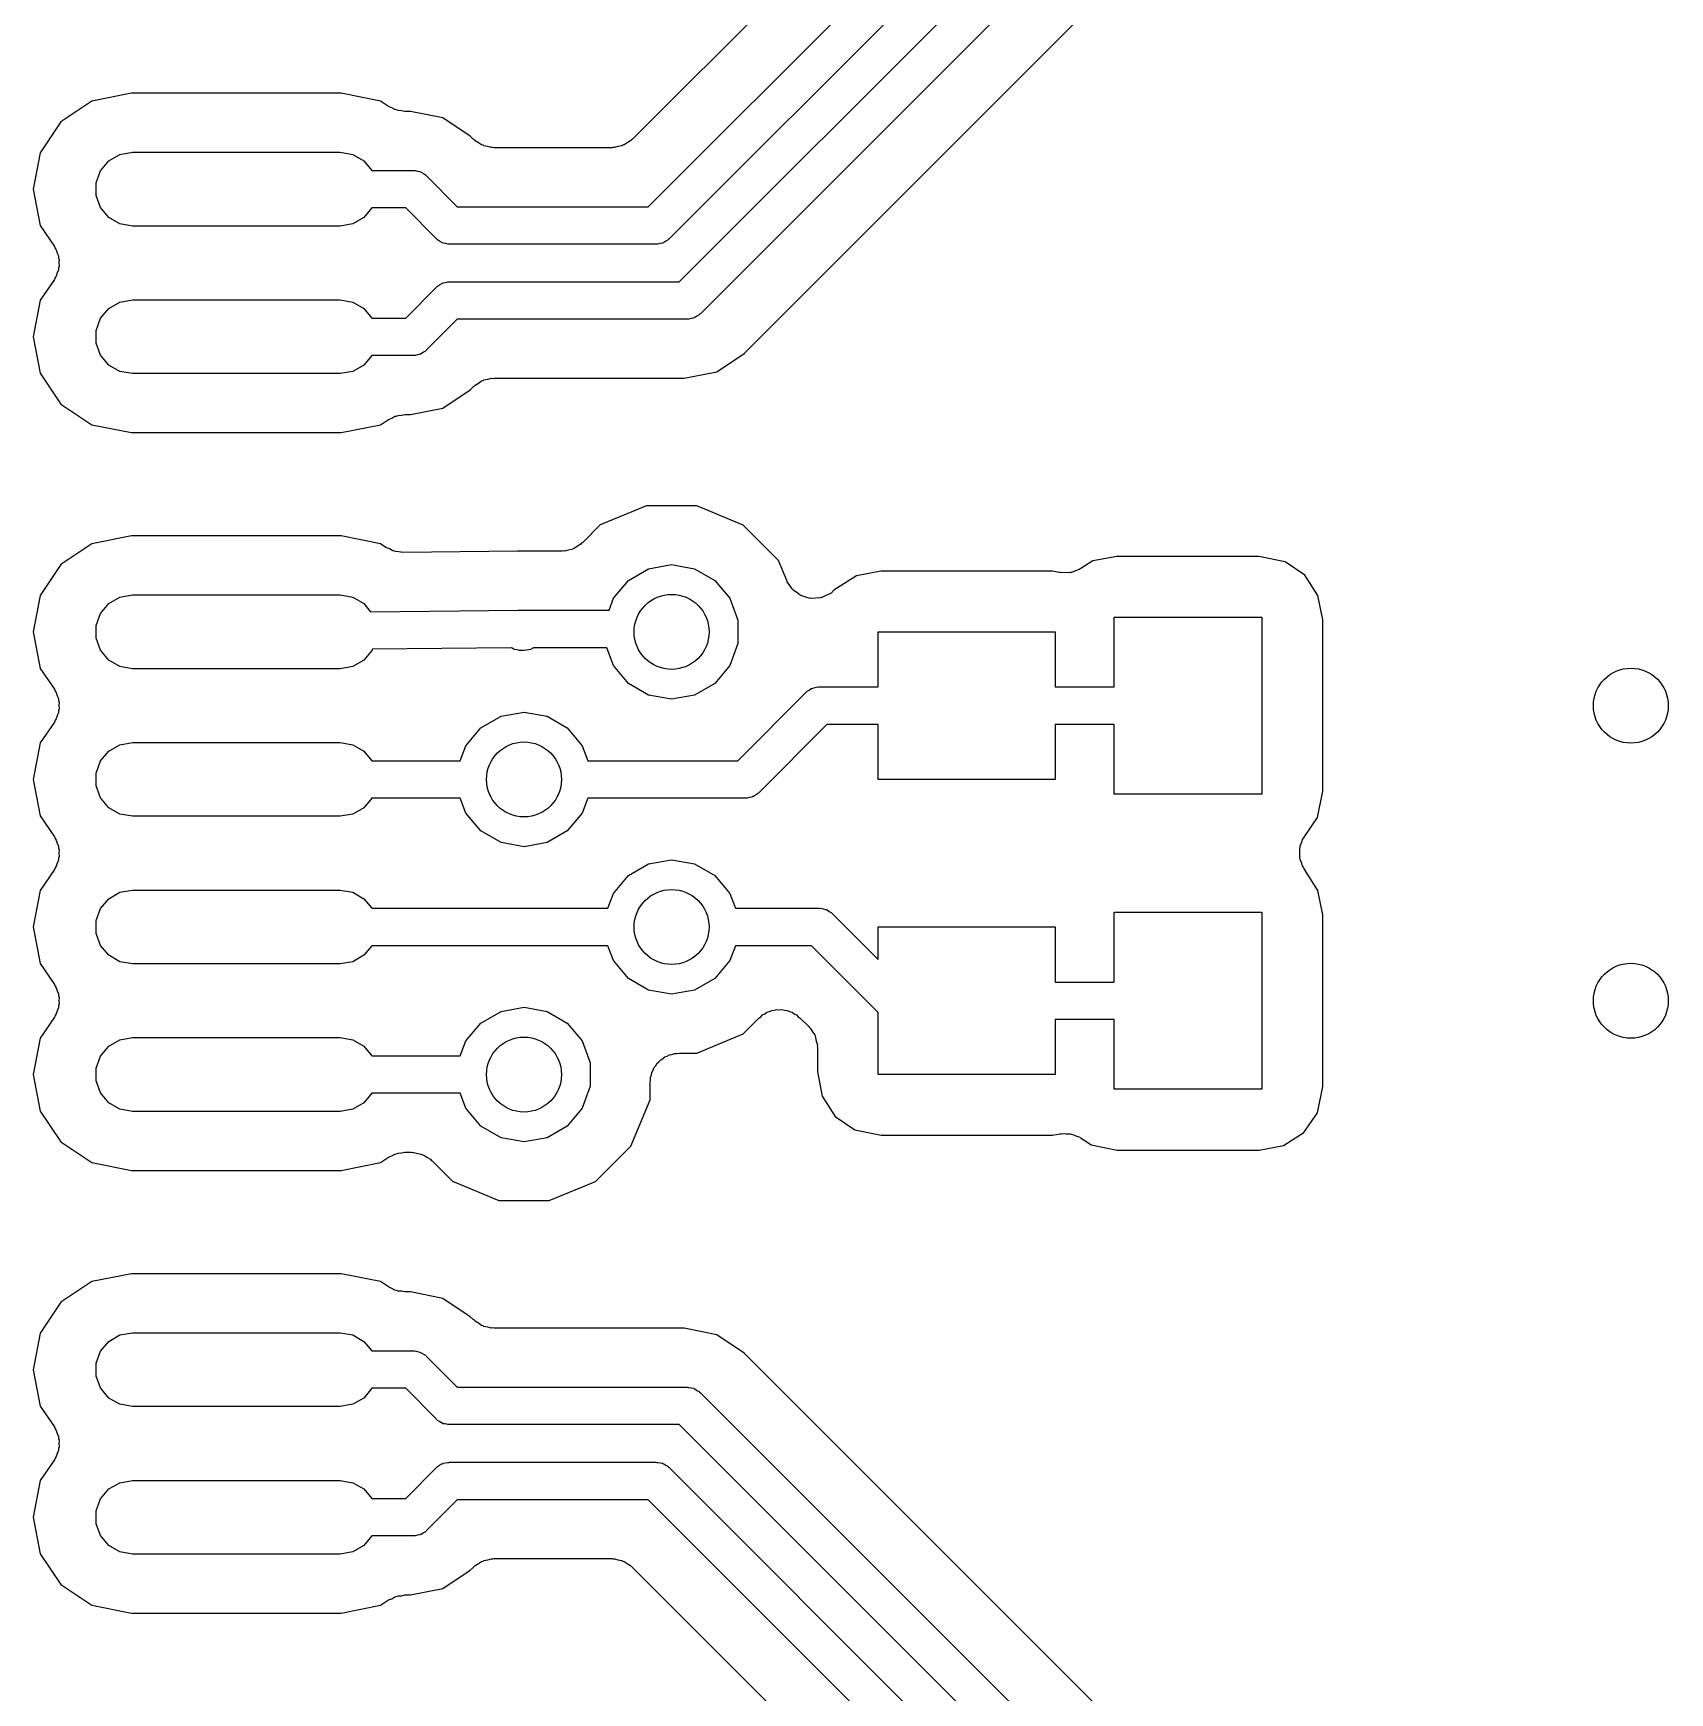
# Model space of a CAD drawing. Extents: x 85 to 210, y -138 to -65.
# Drawn here: x 156.59 to 162.13, y -101.09 to -95.47 of the extents above; entities that cross this region are included whole.
import ezdxf

# ---------------------------------------------------------------- set-up
doc = ezdxf.new("R2010")
doc.units = 0
doc.header["$MEASUREMENT"] = 0
doc.layers.add('BLACK', color=7, linetype='CONTINUOUS')

msp = doc.modelspace()

# ---------------------------------------------------------------- linework, layer by layer
at = {"layer": 'Black'}
for p, q in [((161.754, -92.6936), (158.618, -95.8302)), ((158.671, -96.0595), (161.902, -92.8281)), ((161.974, -92.9365), (158.742, -96.1679)), ((158.776, -96.3135), (162.008, -93.0821)), ((162.079, -93.1905), (158.848, -96.4219)), ((158.996, -96.5564), (162.132, -93.4198)), ((156.786, -95.7015), (156.681, -95.7716)), ((156.92, -95.675), (156.786, -95.7015)), ((157.63, -95.675), (156.92, -95.675)), ((157.764, -95.7015), (157.63, -95.675)), ((157.791, -95.7196), (157.764, -95.7015)), ((157.802, -95.7245), (157.791, -95.7196)), ((157.812, -95.7305), (157.802, -95.7245)), ((157.818, -95.7314), (157.812, -95.7305)), ((157.823, -95.7336), (157.818, -95.7314)), ((157.835, -95.7344), (157.823, -95.7336)), ((157.846, -95.7365), (157.835, -95.7344)), ((157.865, -95.7365), (157.846, -95.7365)), ((157.975, -95.7584), (157.865, -95.7365)), ((158.068, -95.8206), (157.975, -95.7584)), ((156.681, -95.7716), (156.611, -95.8764)), ((158.078, -95.8302), (158.068, -95.8206)), ((156.611, -95.8764), (156.587, -96)), ((156.88, -95.8825), (156.923, -95.875)), ((156.923, -95.875), (157.627, -95.875)), ((157.627, -95.875), (157.67, -95.8825)), ((158.081, -95.8327), (158.078, -95.8302)), ((158.084, -95.8361), (158.081, -95.8327)), ((158.096, -95.8426), (158.084, -95.8361)), ((158.106, -95.8501), (158.096, -95.8426)), ((158.111, -95.8513), (158.106, -95.8501)), ((158.114, -95.8535), (158.111, -95.8513)), ((158.127, -95.8557), (158.114, -95.8535)), ((158.14, -95.8591), (158.127, -95.8557)), ((158.144, -95.8587), (158.14, -95.8591)), ((158.149, -95.8595), (158.144, -95.8587)), ((158.547, -95.8595), (158.149, -95.8595)), ((158.551, -95.8587), (158.547, -95.8595)), ((158.556, -95.8591), (158.551, -95.8587)), ((158.568, -95.8557), (158.556, -95.8591)), ((158.581, -95.8535), (158.568, -95.8557)), ((158.585, -95.8513), (158.581, -95.8535)), ((158.589, -95.8501), (158.585, -95.8513)), ((158.6, -95.8426), (158.589, -95.8501)), ((158.611, -95.8361), (158.6, -95.8426)), ((158.614, -95.8327), (158.611, -95.8361)), ((158.618, -95.8302), (158.614, -95.8327)), ((156.815, -95.9375), (156.843, -95.9042)), ((156.843, -95.9042), (156.88, -95.8825)), ((157.67, -95.8825), (157.707, -95.9042)), ((157.707, -95.9042), (157.734, -95.9365)), ((156.8, -95.9783), (156.815, -95.9375)), ((156.8, -96.0217), (156.8, -95.9783)), ((157.734, -95.9365), (157.875, -95.9365)), ((157.875, -95.9365), (157.878, -95.937)), ((157.878, -95.937), (157.881, -95.9367)), ((157.881, -95.9367), (157.889, -95.9389)), ((157.889, -95.9389), (157.897, -95.9403)), ((157.897, -95.9403), (157.899, -95.9417)), ((157.899, -95.9417), (157.902, -95.9424)), ((157.902, -95.9424), (157.909, -95.9472)), ((157.909, -95.9472), (157.916, -95.9514)), ((157.916, -95.9514), (157.918, -95.9535)), ((157.918, -95.9535), (157.92, -95.9551)), ((157.92, -95.9551), (158.024, -96.0595)), ((156.587, -96), (156.611, -96.1236)), ((156.815, -96.0625), (156.8, -96.0217)), ((156.843, -96.0958), (156.815, -96.0625)), ((156.88, -96.1175), (156.843, -96.0958)), ((157.707, -96.0958), (157.67, -96.1175)), ((157.734, -96.0635), (157.707, -96.0958)), ((157.849, -96.0635), (157.734, -96.0635)), ((157.953, -96.1679), (157.849, -96.0635)), ((158.024, -96.0595), (158.671, -96.0595)), ((156.611, -96.1236), (156.659, -96.1944)), ((156.923, -96.125), (156.88, -96.1175)), ((157.627, -96.125), (156.923, -96.125)), ((157.67, -96.1175), (157.627, -96.125)), ((156.659, -96.1944), (156.661, -96.2005)), ((156.661, -96.2005), (156.665, -96.2058)), ((156.665, -96.2058), (156.668, -96.2163)), ((156.668, -96.2163), (156.673, -96.2262)), ((157.955, -96.1695), (157.953, -96.1679)), ((157.957, -96.1716), (157.955, -96.1695)), ((157.964, -96.1758), (157.957, -96.1716)), ((157.971, -96.1805), (157.964, -96.1758)), ((157.974, -96.1813), (157.971, -96.1805)), ((157.976, -96.1827), (157.974, -96.1813)), ((157.984, -96.1841), (157.976, -96.1827)), ((157.992, -96.1863), (157.984, -96.1841)), ((157.995, -96.186), (157.992, -96.1863)), ((157.998, -96.1865), (157.995, -96.186)), ((158.697, -96.1865), (157.998, -96.1865)), ((158.7, -96.186), (158.697, -96.1865)), ((158.703, -96.1863), (158.7, -96.186)), ((158.711, -96.1841), (158.703, -96.1863)), ((158.719, -96.1827), (158.711, -96.1841)), ((158.722, -96.1813), (158.719, -96.1827)), ((158.724, -96.1805), (158.722, -96.1813)), ((158.731, -96.1758), (158.724, -96.1805)), ((158.738, -96.1716), (158.731, -96.1758)), ((158.74, -96.1695), (158.738, -96.1716)), ((158.742, -96.1679), (158.74, -96.1695)), ((156.673, -96.2262), (156.673, -96.2328)), ((156.673, -96.2328), (156.675, -96.2391)), ((156.675, -96.2609), (156.673, -96.2672)), ((156.673, -96.2672), (156.673, -96.2738)), ((156.675, -96.2391), (156.674, -96.25)), ((156.674, -96.25), (156.675, -96.2609)), ((156.659, -96.3056), (156.611, -96.3764)), ((156.661, -96.2995), (156.659, -96.3056)), ((156.665, -96.2942), (156.661, -96.2995)), ((156.668, -96.2837), (156.665, -96.2942)), ((156.673, -96.2738), (156.668, -96.2837)), ((157.955, -96.3305), (157.957, -96.3284)), ((157.957, -96.3284), (157.964, -96.3242)), ((157.964, -96.3242), (157.971, -96.3194)), ((157.971, -96.3194), (157.974, -96.3187)), ((157.974, -96.3187), (157.976, -96.3173)), ((157.976, -96.3173), (157.984, -96.3159)), ((157.984, -96.3159), (157.992, -96.3137)), ((157.992, -96.3137), (157.995, -96.314)), ((157.995, -96.314), (157.998, -96.3135)), ((157.998, -96.3135), (158.776, -96.3135)), ((156.611, -96.3764), (156.587, -96.5)), ((156.843, -96.4042), (156.88, -96.3825)), ((156.88, -96.3825), (156.923, -96.375)), ((156.923, -96.375), (157.627, -96.375)), ((157.627, -96.375), (157.67, -96.3825)), ((157.67, -96.3825), (157.707, -96.4042)), ((157.849, -96.4365), (157.953, -96.3321)), ((157.953, -96.3321), (157.955, -96.3305)), ((156.8, -96.4783), (156.815, -96.4375)), ((156.815, -96.4375), (156.843, -96.4042)), ((157.707, -96.4042), (157.734, -96.4365)), ((157.734, -96.4365), (157.849, -96.4365)), ((158.024, -96.4405), (157.92, -96.5449)), ((158.803, -96.4405), (158.024, -96.4405)), ((158.805, -96.44), (158.803, -96.4405)), ((158.808, -96.4403), (158.805, -96.44)), ((158.816, -96.4381), (158.808, -96.4403)), ((158.824, -96.4367), (158.816, -96.4381)), ((158.827, -96.4353), (158.824, -96.4367)), ((158.829, -96.4346), (158.827, -96.4353)), ((158.836, -96.4298), (158.829, -96.4346)), ((158.843, -96.4256), (158.836, -96.4298)), ((158.845, -96.4235), (158.843, -96.4256)), ((158.848, -96.4219), (158.845, -96.4235)), ((156.8, -96.5217), (156.8, -96.4783)), ((156.587, -96.5), (156.611, -96.6236)), ((156.815, -96.5625), (156.8, -96.5217)), ((157.909, -96.5528), (157.902, -96.5575)), ((157.916, -96.5486), (157.909, -96.5528)), ((157.918, -96.5465), (157.916, -96.5486)), ((157.92, -96.5449), (157.918, -96.5465)), ((156.843, -96.5958), (156.815, -96.5625)), ((156.88, -96.6175), (156.843, -96.5958)), ((157.707, -96.5958), (157.67, -96.6175)), ((157.734, -96.5635), (157.707, -96.5958)), ((157.875, -96.5635), (157.734, -96.5635)), ((157.878, -96.563), (157.875, -96.5635)), ((157.881, -96.5633), (157.878, -96.563)), ((157.889, -96.5611), (157.881, -96.5633)), ((157.897, -96.5597), (157.889, -96.5611)), ((157.899, -96.5583), (157.897, -96.5597)), ((157.902, -96.5575), (157.899, -96.5583)), ((158.903, -96.6186), (158.996, -96.5564)), ((156.611, -96.6236), (156.681, -96.7284)), ((156.923, -96.625), (156.88, -96.6175)), ((157.627, -96.625), (156.923, -96.625)), ((157.67, -96.6175), (157.627, -96.625)), ((158.081, -96.6673), (158.084, -96.6639)), ((158.084, -96.6639), (158.096, -96.6574)), ((158.096, -96.6574), (158.106, -96.6499)), ((158.106, -96.6499), (158.111, -96.6487)), ((158.111, -96.6487), (158.114, -96.6465)), ((158.114, -96.6465), (158.127, -96.6443)), ((158.127, -96.6443), (158.14, -96.6409)), ((158.14, -96.6409), (158.144, -96.6413)), ((158.144, -96.6413), (158.149, -96.6405)), ((158.149, -96.6405), (158.793, -96.6405)), ((158.793, -96.6405), (158.903, -96.6186)), ((157.975, -96.7416), (158.068, -96.6794)), ((158.068, -96.6794), (158.078, -96.6698)), ((158.078, -96.6698), (158.081, -96.6673)), ((156.681, -96.7284), (156.786, -96.7985)), ((157.791, -96.7804), (157.802, -96.7755)), ((157.802, -96.7755), (157.812, -96.7695)), ((157.812, -96.7695), (157.818, -96.7686)), ((157.818, -96.7686), (157.823, -96.7664)), ((157.823, -96.7664), (157.835, -96.7656)), ((157.835, -96.7656), (157.846, -96.7635)), ((157.846, -96.7635), (157.865, -96.7635)), ((157.865, -96.7635), (157.975, -96.7416)), ((156.786, -96.7985), (156.92, -96.825)), ((156.92, -96.825), (157.63, -96.825)), ((157.63, -96.825), (157.764, -96.7985)), ((157.764, -96.7985), (157.791, -96.7804)), ((158.665, -97.0729), (158.508, -97.1378)), ((158.835, -97.0731), (158.665, -97.0729)), ((158.992, -97.1382), (158.835, -97.0731)), ((158.508, -97.1378), (158.449, -97.1974)), ((159.112, -97.2584), (158.992, -97.1382)), ((156.786, -97.2015), (156.681, -97.2716)), ((156.92, -97.175), (156.786, -97.2015)), ((157.63, -97.175), (156.92, -97.175)), ((157.764, -97.2015), (157.63, -97.175)), ((157.782, -97.2138), (157.764, -97.2015)), ((157.794, -97.2189), (157.782, -97.2138)), ((157.805, -97.225), (157.794, -97.2189)), ((157.809, -97.2258), (157.805, -97.225)), ((157.814, -97.2278), (157.809, -97.2258)), ((157.826, -97.2286), (157.814, -97.2278)), ((157.839, -97.2307), (157.826, -97.2286)), ((158.228, -97.2267), (157.839, -97.2307)), ((158.229, -97.2264), (158.228, -97.2267)), ((158.23, -97.2267), (158.229, -97.2264)), ((158.378, -97.2267), (158.23, -97.2267)), ((158.382, -97.2259), (158.378, -97.2267)), ((158.387, -97.2263), (158.382, -97.2259)), ((158.399, -97.2229), (158.387, -97.2263)), ((158.412, -97.2206), (158.399, -97.2229)), ((158.416, -97.2185), (158.412, -97.2206)), ((158.42, -97.2173), (158.416, -97.2185)), ((158.431, -97.2098), (158.42, -97.2173)), ((158.442, -97.2033), (158.431, -97.2098)), ((158.445, -97.1999), (158.442, -97.2033)), ((158.449, -97.1974), (158.445, -97.1999)), ((156.681, -97.2716), (156.611, -97.3764)), ((158.672, -97.2859), (158.75, -97.2721)), ((158.75, -97.2721), (158.828, -97.2859)), ((159.14, -97.3254), (159.112, -97.2584)), ((160.137, -97.2849), (160.134, -97.2864)), ((160.177, -97.2597), (160.137, -97.2849)), ((160.259, -97.2441), (160.177, -97.2597)), ((160.74, -97.2441), (160.259, -97.2441)), ((160.829, -97.2622), (160.74, -97.2441)), ((160.896, -97.3079), (160.829, -97.2622)), ((158.553, -97.3861), (158.604, -97.3254)), ((158.604, -97.3254), (158.672, -97.2859)), ((158.828, -97.2859), (158.896, -97.3254)), ((158.896, -97.3254), (158.947, -97.3861)), ((159.141, -97.3278), (159.14, -97.3254)), ((159.142, -97.3305), (159.141, -97.3278)), ((159.151, -97.3424), (159.142, -97.3305)), ((159.377, -97.3097), (159.3, -97.3591)), ((159.459, -97.2941), (159.377, -97.3097)), ((160.04, -97.2941), (159.459, -97.2941)), ((160.063, -97.2989), (160.04, -97.2941)), ((160.067, -97.2989), (160.063, -97.2989)), ((160.071, -97.3), (160.067, -97.2989)), ((160.084, -97.2994), (160.071, -97.3)), ((160.098, -97.2997), (160.084, -97.2994)), ((160.102, -97.2986), (160.098, -97.2997)), ((160.105, -97.2984), (160.102, -97.2986)), ((160.118, -97.2931), (160.105, -97.2984)), ((160.131, -97.2887), (160.118, -97.2931)), ((160.134, -97.2864), (160.131, -97.2887)), ((160.94, -97.3765), (160.896, -97.3079)), ((156.611, -97.3764), (156.587, -97.5)), ((156.843, -97.4042), (156.88, -97.3825)), ((156.88, -97.3825), (156.923, -97.375)), ((156.923, -97.375), (157.627, -97.375)), ((157.627, -97.375), (157.67, -97.3825)), ((157.67, -97.3825), (157.707, -97.4042)), ((158.538, -97.4267), (158.553, -97.3861)), ((158.947, -97.3861), (158.974, -97.4604)), ((159.159, -97.3547), (159.151, -97.3424)), ((159.161, -97.3564), (159.159, -97.3547)), ((159.162, -97.3587), (159.161, -97.3564)), ((159.174, -97.367), (159.162, -97.3587)), ((159.186, -97.3759), (159.174, -97.367)), ((159.189, -97.3767), (159.186, -97.3759)), ((159.191, -97.3783), (159.189, -97.3767)), ((159.205, -97.3819), (159.191, -97.3783)), ((159.219, -97.3864), (159.205, -97.3819)), ((159.222, -97.3862), (159.219, -97.3864)), ((159.225, -97.3869), (159.222, -97.3862)), ((159.239, -97.3855), (159.225, -97.3869)), ((159.254, -97.3849), (159.239, -97.3855)), ((159.256, -97.3838), (159.254, -97.3849)), ((159.259, -97.3835), (159.256, -97.3838)), ((159.272, -97.3772), (159.259, -97.3835)), ((159.286, -97.3716), (159.272, -97.3772)), ((159.288, -97.3697), (159.286, -97.3716)), ((159.291, -97.3685), (159.288, -97.3697)), ((159.3, -97.3591), (159.291, -97.3685)), ((160.956, -97.4593), (160.94, -97.3765)), ((156.8, -97.4783), (156.815, -97.4375)), ((156.815, -97.4375), (156.843, -97.4042)), ((157.707, -97.4042), (157.73, -97.4318)), ((157.73, -97.4318), (158.23, -97.4267)), ((158.23, -97.4267), (158.23, -97.4267)), ((158.23, -97.4267), (158.23, -97.4267)), ((158.23, -97.4267), (158.538, -97.4267)), ((160.25, -97.6865), (160.25, -97.45)), ((160.25, -97.45), (160.75, -97.45)), ((160.75, -97.45), (160.75, -98.05)), ((156.587, -97.5), (156.611, -97.6236)), ((156.8, -97.5217), (156.8, -97.4783)), ((158.974, -97.4604), (158.974, -97.5396)), ((159.45, -97.6865), (159.45, -97.5)), ((159.45, -97.5), (160.05, -97.5)), ((160.05, -97.5), (160.05, -97.6865)), ((160.956, -98.04), (160.956, -97.4593)), ((156.815, -97.5625), (156.8, -97.5217)), ((156.843, -97.5958), (156.815, -97.5625)), ((157.735, -97.5625), (157.707, -97.5958)), ((157.736, -97.5588), (157.735, -97.5625)), ((158.208, -97.5539), (157.736, -97.5588)), ((158.213, -97.5575), (158.208, -97.5539)), ((158.216, -97.5583), (158.213, -97.5575)), ((158.218, -97.5597), (158.216, -97.5583)), ((158.227, -97.5611), (158.218, -97.5597)), ((158.235, -97.5633), (158.227, -97.5611)), ((158.237, -97.563), (158.235, -97.5633)), ((158.24, -97.5635), (158.237, -97.563)), ((158.25, -97.5635), (158.24, -97.5635)), ((158.272, -97.5597), (158.25, -97.5635)), ((158.282, -97.5537), (158.272, -97.5597)), ((158.531, -97.5537), (158.282, -97.5537)), ((158.553, -97.6139), (158.531, -97.5537)), ((158.974, -97.5396), (158.947, -97.6139)), ((156.88, -97.6175), (156.843, -97.5958)), ((156.923, -97.625), (156.88, -97.6175)), ((157.67, -97.6175), (157.627, -97.625)), ((157.707, -97.5958), (157.67, -97.6175)), ((158.604, -97.6746), (158.553, -97.6139)), ((158.947, -97.6139), (158.896, -97.6746)), ((156.611, -97.6236), (156.659, -97.6944)), ((157.627, -97.625), (156.923, -97.625)), ((158.672, -97.7141), (158.604, -97.6746)), ((158.896, -97.6746), (158.828, -97.7141)), ((156.659, -97.6944), (156.661, -97.7005)), ((156.661, -97.7005), (156.665, -97.7058)), ((156.665, -97.7058), (156.668, -97.7163)), ((156.668, -97.7163), (156.673, -97.7262)), ((156.673, -97.7262), (156.673, -97.7328)), ((156.673, -97.7328), (156.675, -97.7391)), ((158.75, -97.7279), (158.672, -97.7141)), ((158.828, -97.7141), (158.75, -97.7279)), ((158.974, -97.9365), (159.205, -97.7051)), ((159.205, -97.7051), (159.207, -97.7035)), ((159.207, -97.7035), (159.209, -97.7014)), ((159.209, -97.7014), (159.216, -97.6972)), ((159.216, -97.6972), (159.223, -97.6924)), ((159.223, -97.6924), (159.226, -97.6917)), ((159.226, -97.6917), (159.228, -97.6903)), ((159.228, -97.6903), (159.236, -97.6889)), ((159.236, -97.6889), (159.244, -97.6867)), ((159.244, -97.6867), (159.247, -97.687)), ((159.247, -97.687), (159.25, -97.6865)), ((159.25, -97.6865), (159.45, -97.6865)), ((160.05, -97.6865), (160.25, -97.6865)), ((156.668, -97.7837), (156.665, -97.7942)), ((156.673, -97.7738), (156.668, -97.7837)), ((156.675, -97.7609), (156.673, -97.7672)), ((156.673, -97.7672), (156.673, -97.7738)), ((156.675, -97.7391), (156.674, -97.75)), ((156.674, -97.75), (156.675, -97.7609)), ((158.104, -97.8254), (158.172, -97.7859)), ((158.172, -97.7859), (158.25, -97.7721)), ((158.25, -97.7721), (158.328, -97.7859)), ((158.328, -97.7859), (158.396, -97.8254)), ((156.659, -97.8056), (156.611, -97.8764)), ((156.661, -97.7995), (156.659, -97.8056)), ((156.665, -97.7942), (156.661, -97.7995)), ((158.053, -97.8861), (158.104, -97.8254)), ((158.396, -97.8254), (158.447, -97.8861)), ((159.276, -97.8135), (159.045, -98.0449)), ((159.45, -97.8135), (159.276, -97.8135)), ((159.45, -98), (159.45, -97.8135)), ((160.25, -97.8135), (160.05, -97.8135)), ((160.05, -97.8135), (160.05, -98)), ((160.25, -98.05), (160.25, -97.8135)), ((156.611, -97.8764), (156.587, -98)), ((156.815, -97.9375), (156.843, -97.9042)), ((156.843, -97.9042), (156.88, -97.8825)), ((156.88, -97.8825), (156.923, -97.875)), ((156.923, -97.875), (157.627, -97.875)), ((157.627, -97.875), (157.67, -97.8825)), ((157.67, -97.8825), (157.707, -97.9042)), ((157.707, -97.9042), (157.734, -97.9365)), ((158.034, -97.9365), (158.053, -97.8861)), ((158.447, -97.8861), (158.466, -97.9365)), ((156.8, -97.9783), (156.815, -97.9375)), ((157.734, -97.9365), (158.034, -97.9365)), ((158.466, -97.9365), (158.5, -97.9365)), ((158.5, -97.9365), (158.974, -97.9365)), ((156.587, -98), (156.611, -98.1236)), ((156.8, -98.0217), (156.8, -97.9783)), ((160.05, -98), (159.45, -98)), ((156.815, -98.0625), (156.8, -98.0217)), ((156.843, -98.0958), (156.815, -98.0625)), ((157.734, -98.0635), (157.707, -98.0958)), ((158.034, -98.0635), (157.734, -98.0635)), ((158.053, -98.1139), (158.034, -98.0635)), ((158.466, -98.0635), (158.447, -98.1139)), ((158.5, -98.0635), (158.466, -98.0635)), ((159, -98.0635), (158.5, -98.0635)), ((159.003, -98.063), (159, -98.0635)), ((159.006, -98.0633), (159.003, -98.063)), ((159.014, -98.0611), (159.006, -98.0633)), ((159.022, -98.0597), (159.014, -98.0611)), ((159.024, -98.0583), (159.022, -98.0597)), ((159.027, -98.0575), (159.024, -98.0583)), ((159.034, -98.0528), (159.027, -98.0575)), ((159.041, -98.0486), (159.034, -98.0528)), ((159.043, -98.0465), (159.041, -98.0486)), ((159.045, -98.0449), (159.043, -98.0465)), ((160.75, -98.05), (160.25, -98.05)), ((160.938, -98.1293), (160.956, -98.04)), ((156.611, -98.1236), (156.659, -98.1944)), ((156.88, -98.1175), (156.843, -98.0958)), ((156.923, -98.125), (156.88, -98.1175)), ((157.627, -98.125), (156.923, -98.125)), ((157.67, -98.1175), (157.627, -98.125)), ((157.707, -98.0958), (157.67, -98.1175)), ((158.104, -98.1746), (158.053, -98.1139)), ((158.447, -98.1139), (158.396, -98.1746)), ((158.172, -98.2141), (158.104, -98.1746)), ((158.396, -98.1746), (158.328, -98.2141)), ((160.895, -98.1926), (160.938, -98.1293)), ((156.659, -98.1944), (156.661, -98.2005)), ((156.661, -98.2005), (156.665, -98.2058)), ((156.665, -98.2058), (156.668, -98.2163)), ((156.668, -98.2163), (156.673, -98.2262)), ((156.673, -98.2262), (156.673, -98.2328)), ((156.673, -98.2328), (156.675, -98.2391)), ((156.675, -98.2391), (156.674, -98.25)), ((158.25, -98.2279), (158.172, -98.2141)), ((158.328, -98.2141), (158.25, -98.2279)), ((160.878, -98.2364), (160.88, -98.2304)), ((160.878, -98.2476), (160.878, -98.2364)), ((160.88, -98.2242), (160.885, -98.2139)), ((160.88, -98.2304), (160.88, -98.2242)), ((160.885, -98.2139), (160.888, -98.2032)), ((160.888, -98.2032), (160.892, -98.1982)), ((160.892, -98.1982), (160.895, -98.1926)), ((156.665, -98.2942), (156.661, -98.2995)), ((156.668, -98.2837), (156.665, -98.2942)), ((156.673, -98.2738), (156.668, -98.2837)), ((156.675, -98.2609), (156.673, -98.2672)), ((156.673, -98.2672), (156.673, -98.2738)), ((156.674, -98.25), (156.675, -98.2609)), ((158.604, -98.3254), (158.672, -98.2859)), ((158.672, -98.2859), (158.75, -98.2721)), ((158.75, -98.2721), (158.828, -98.2859)), ((158.828, -98.2859), (158.896, -98.3254)), ((160.878, -98.2588), (160.878, -98.2476)), ((160.879, -98.2648), (160.878, -98.2588)), ((160.88, -98.2711), (160.879, -98.2648)), ((160.884, -98.2814), (160.88, -98.2711)), ((160.887, -98.2923), (160.884, -98.2814)), ((160.891, -98.2973), (160.887, -98.2923)), ((160.893, -98.3031), (160.891, -98.2973)), ((156.659, -98.3056), (156.611, -98.3764)), ((156.661, -98.2995), (156.659, -98.3056)), ((158.553, -98.3861), (158.604, -98.3254)), ((158.896, -98.3254), (158.947, -98.3861)), ((160.94, -98.3765), (160.893, -98.3031)), ((156.611, -98.3764), (156.587, -98.5)), ((156.815, -98.4375), (156.843, -98.4042)), ((156.843, -98.4042), (156.88, -98.3825)), ((156.88, -98.3825), (156.923, -98.375)), ((156.923, -98.375), (157.627, -98.375)), ((157.627, -98.375), (157.67, -98.3825)), ((157.67, -98.3825), (157.707, -98.4042)), ((157.707, -98.4042), (157.734, -98.4365)), ((158.534, -98.4365), (158.553, -98.3861)), ((158.947, -98.3861), (158.966, -98.4365)), ((160.956, -98.4593), (160.94, -98.3765)), ((156.8, -98.4783), (156.815, -98.4375)), ((157.734, -98.4365), (158.534, -98.4365)), ((158.966, -98.4365), (159.25, -98.4365)), ((159.25, -98.4365), (159.253, -98.437)), ((159.253, -98.437), (159.256, -98.4367)), ((159.256, -98.4367), (159.264, -98.4389)), ((159.264, -98.4389), (159.272, -98.4403)), ((159.272, -98.4403), (159.274, -98.4417)), ((159.274, -98.4417), (159.277, -98.4424)), ((159.277, -98.4424), (159.284, -98.4472)), ((159.284, -98.4472), (159.291, -98.4514)), ((159.291, -98.4514), (159.293, -98.4535)), ((159.293, -98.4535), (159.295, -98.4551)), ((159.295, -98.4551), (159.45, -98.6102)), ((160.25, -98.6865), (160.25, -98.45)), ((160.25, -98.45), (160.75, -98.45)), ((160.75, -98.45), (160.75, -99.05)), ((160.956, -99.04), (160.956, -98.4593)), ((156.587, -98.5), (156.611, -98.6236)), ((156.8, -98.5217), (156.8, -98.4783)), ((156.815, -98.5625), (156.8, -98.5217)), ((159.45, -98.6102), (159.45, -98.5)), ((159.45, -98.5), (160.05, -98.5)), ((160.05, -98.5), (160.05, -98.6865)), ((156.843, -98.5958), (156.815, -98.5625)), ((157.734, -98.5635), (157.707, -98.5958)), ((158.534, -98.5635), (157.734, -98.5635)), ((158.553, -98.6139), (158.534, -98.5635)), ((158.966, -98.5635), (158.947, -98.6139)), ((159.224, -98.5635), (158.966, -98.5635)), ((159.45, -98.7898), (159.224, -98.5635)), ((156.611, -98.6236), (156.659, -98.6944)), ((156.88, -98.6175), (156.843, -98.5958)), ((156.923, -98.625), (156.88, -98.6175)), ((157.627, -98.625), (156.923, -98.625)), ((157.67, -98.6175), (157.627, -98.625)), ((157.707, -98.5958), (157.67, -98.6175)), ((158.604, -98.6746), (158.553, -98.6139)), ((158.947, -98.6139), (158.896, -98.6746)), ((158.672, -98.7141), (158.604, -98.6746)), ((158.896, -98.6746), (158.828, -98.7141)), ((160.05, -98.6865), (160.25, -98.6865)), ((156.659, -98.6944), (156.661, -98.7005)), ((156.661, -98.7005), (156.665, -98.7058)), ((156.665, -98.7058), (156.668, -98.7163)), ((156.668, -98.7163), (156.673, -98.7262)), ((156.673, -98.7262), (156.673, -98.7328)), ((156.673, -98.7328), (156.675, -98.7391)), ((156.675, -98.7391), (156.674, -98.75)), ((158.75, -98.7279), (158.672, -98.7141)), ((158.828, -98.7141), (158.75, -98.7279)), ((156.661, -98.7995), (156.659, -98.8056)), ((156.665, -98.7942), (156.661, -98.7995)), ((156.668, -98.7837), (156.665, -98.7942)), ((156.673, -98.7738), (156.668, -98.7837)), ((156.675, -98.7609), (156.673, -98.7672)), ((156.673, -98.7672), (156.673, -98.7738)), ((156.674, -98.75), (156.675, -98.7609)), ((158.104, -98.8254), (158.172, -98.7859)), ((158.172, -98.7859), (158.25, -98.7721)), ((158.25, -98.7721), (158.328, -98.7859)), ((158.328, -98.7859), (158.396, -98.8254)), ((159.045, -98.8089), (159.052, -98.8039)), ((159.052, -98.8039), (159.058, -98.7978)), ((159.058, -98.7978), (159.066, -98.794)), ((159.066, -98.794), (159.073, -98.789)), ((159.073, -98.789), (159.082, -98.7868)), ((159.082, -98.7868), (159.09, -98.7831)), ((159.09, -98.7831), (159.098, -98.7823)), ((159.098, -98.7823), (159.107, -98.78)), ((159.107, -98.78), (159.116, -98.7808)), ((159.116, -98.7808), (159.124, -98.7801)), ((159.124, -98.7801), (159.133, -98.7823)), ((159.133, -98.7823), (159.142, -98.7831)), ((159.142, -98.7831), (159.149, -98.7868)), ((159.149, -98.7868), (159.158, -98.789)), ((159.158, -98.789), (159.165, -98.7941)), ((159.165, -98.7941), (159.173, -98.7978)), ((159.173, -98.7978), (159.179, -98.804)), ((159.179, -98.804), (159.186, -98.809)), ((159.45, -99), (159.45, -98.7898)), ((156.659, -98.8056), (156.611, -98.8764)), ((158.053, -98.8861), (158.104, -98.8254)), ((158.396, -98.8254), (158.447, -98.8861)), ((158.992, -98.8622), (159.045, -98.8089)), ((159.186, -98.809), (159.215, -98.8375)), ((159.215, -98.8375), (159.217, -98.8411)), ((159.217, -98.8411), (159.221, -98.8439)), ((159.221, -98.8439), (159.227, -98.8552)), ((159.227, -98.8552), (159.235, -98.8659)), ((160.25, -98.8135), (160.05, -98.8135)), ((160.05, -98.8135), (160.05, -99)), ((160.25, -99.05), (160.25, -98.8135)), ((156.611, -98.8764), (156.587, -99)), ((156.815, -98.9375), (156.843, -98.9042)), ((156.843, -98.9042), (156.88, -98.8825)), ((156.88, -98.8825), (156.923, -98.875)), ((156.923, -98.875), (157.627, -98.875)), ((157.627, -98.875), (157.67, -98.8825)), ((157.67, -98.8825), (157.707, -98.9042)), ((157.707, -98.9042), (157.734, -98.9365)), ((158.034, -98.9365), (158.053, -98.8861)), ((158.447, -98.8861), (158.474, -98.9604)), ((158.835, -98.9271), (158.992, -98.8622)), ((159.235, -98.8659), (159.236, -98.8702)), ((159.236, -98.8702), (159.238, -98.874)), ((159.238, -98.874), (159.24, -98.8869)), ((159.24, -98.8869), (159.244, -98.8995)), ((159.244, -98.8995), (159.243, -98.9039)), ((159.243, -98.9039), (159.244, -98.9082)), ((159.244, -98.9082), (159.244, -98.9907)), ((156.8, -98.9783), (156.815, -98.9375)), ((157.734, -98.9365), (158.034, -98.9365)), ((158.474, -98.9604), (158.474, -99.0396)), ((158.69, -98.9769), (158.696, -98.9702)), ((158.696, -98.9702), (158.7, -98.9627)), ((158.7, -98.9627), (158.707, -98.9571)), ((158.707, -98.9571), (158.713, -98.9504)), ((158.713, -98.9504), (158.72, -98.946)), ((158.72, -98.946), (158.727, -98.9404)), ((158.727, -98.9404), (158.735, -98.9374)), ((158.735, -98.9374), (158.743, -98.933)), ((158.743, -98.933), (158.751, -98.9315)), ((158.751, -98.9315), (158.76, -98.9285)), ((158.76, -98.9285), (158.768, -98.9285)), ((158.768, -98.9285), (158.777, -98.927)), ((158.777, -98.927), (158.835, -98.9271)), ((156.587, -99), (156.611, -99.1236)), ((156.8, -99.0217), (156.8, -98.9783)), ((156.815, -99.0625), (156.8, -99.0217)), ((158.677, -99.0269), (158.679, -99.0183)), ((158.677, -99.0853), (158.677, -99.0269)), ((158.679, -99.0096), (158.682, -99.0013)), ((158.679, -99.0183), (158.679, -99.0096)), ((158.682, -99.0013), (158.683, -98.9927)), ((158.683, -98.9927), (158.687, -98.9852)), ((158.687, -98.9852), (158.69, -98.9769)), ((159.244, -98.9907), (159.26, -99.0735)), ((160.05, -99), (159.45, -99)), ((156.843, -99.0958), (156.815, -99.0625)), ((157.734, -99.0635), (157.707, -99.0958)), ((158.034, -99.0635), (157.734, -99.0635)), ((158.053, -99.1139), (158.034, -99.0635)), ((158.474, -99.0396), (158.447, -99.1139)), ((159.26, -99.0735), (159.304, -99.1421)), ((160.75, -99.05), (160.25, -99.05)), ((160.938, -99.1293), (160.956, -99.04)), ((156.611, -99.1236), (156.681, -99.2284)), ((156.88, -99.1175), (156.843, -99.0958)), ((156.923, -99.125), (156.88, -99.1175)), ((157.627, -99.125), (156.923, -99.125)), ((157.67, -99.1175), (157.627, -99.125)), ((157.707, -99.0958), (157.67, -99.1175)), ((158.104, -99.1746), (158.053, -99.1139)), ((158.447, -99.1139), (158.396, -99.1746)), ((158.612, -99.2422), (158.677, -99.0853)), ((160.892, -99.1961), (160.938, -99.1293)), ((158.172, -99.2141), (158.104, -99.1746)), ((158.396, -99.1746), (158.328, -99.2141)), ((159.304, -99.1421), (159.371, -99.1878)), ((159.371, -99.1878), (159.46, -99.2059)), ((160.823, -99.2403), (160.892, -99.1961)), ((156.681, -99.2284), (156.786, -99.2985)), ((158.25, -99.2279), (158.172, -99.2141)), ((158.328, -99.2141), (158.25, -99.2279)), ((158.492, -99.3622), (158.612, -99.2422)), ((159.46, -99.2059), (160.041, -99.2059)), ((160.041, -99.2059), (160.065, -99.2012)), ((160.065, -99.2012), (160.07, -99.2012)), ((160.07, -99.2012), (160.074, -99.2)), ((160.074, -99.2), (160.087, -99.201)), ((160.087, -99.201), (160.1, -99.2008)), ((160.1, -99.2008), (160.104, -99.2023)), ((160.104, -99.2023), (160.109, -99.2026)), ((160.109, -99.2026), (160.12, -99.208)), ((160.12, -99.208), (160.133, -99.2124)), ((160.133, -99.2124), (160.136, -99.2151)), ((160.136, -99.2151), (160.14, -99.217)), ((160.14, -99.217), (160.171, -99.2378)), ((160.171, -99.2378), (160.26, -99.2559)), ((160.741, -99.2559), (160.823, -99.2403)), ((156.786, -99.2985), (156.92, -99.325)), ((157.63, -99.325), (157.764, -99.2985)), ((157.764, -99.2985), (157.791, -99.2804)), ((157.791, -99.2804), (157.802, -99.2755)), ((157.802, -99.2755), (157.812, -99.2695)), ((157.812, -99.2695), (157.818, -99.2686)), ((157.818, -99.2686), (157.823, -99.2664)), ((157.823, -99.2664), (157.835, -99.2656)), ((157.835, -99.2656), (157.846, -99.2635)), ((157.846, -99.2635), (157.868, -99.2635)), ((157.868, -99.2635), (157.873, -99.2643)), ((157.873, -99.2643), (157.877, -99.2639)), ((157.877, -99.2639), (157.89, -99.2673)), ((157.89, -99.2673), (157.902, -99.2695)), ((157.902, -99.2695), (157.906, -99.2718)), ((157.906, -99.2718), (157.911, -99.2729)), ((157.911, -99.2729), (157.921, -99.2804)), ((157.921, -99.2804), (157.933, -99.2869)), ((157.933, -99.2869), (157.935, -99.2903)), ((157.935, -99.2903), (157.939, -99.2929)), ((157.939, -99.2929), (158.008, -99.3618)), ((160.26, -99.2559), (160.741, -99.2559)), ((156.92, -99.325), (157.63, -99.325)), ((158.008, -99.3618), (158.165, -99.4269)), ((158.335, -99.4271), (158.492, -99.3622)), ((158.165, -99.4269), (158.335, -99.4271)), ((156.786, -99.7015), (156.681, -99.7716)), ((156.92, -99.675), (156.786, -99.7015)), ((157.63, -99.675), (156.92, -99.675)), ((157.764, -99.7015), (157.63, -99.675)), ((157.791, -99.7196), (157.764, -99.7015)), ((157.802, -99.7245), (157.791, -99.7196)), ((157.812, -99.7305), (157.802, -99.7245)), ((157.818, -99.7314), (157.812, -99.7305)), ((157.823, -99.7336), (157.818, -99.7314)), ((157.835, -99.7344), (157.823, -99.7336)), ((157.846, -99.7365), (157.835, -99.7344)), ((157.865, -99.7365), (157.846, -99.7365)), ((157.975, -99.7584), (157.865, -99.7365)), ((158.068, -99.8206), (157.975, -99.7584)), ((156.681, -99.7716), (156.611, -99.8764)), ((158.078, -99.8302), (158.068, -99.8206)), ((158.081, -99.8327), (158.078, -99.8302)), ((158.084, -99.8361), (158.081, -99.8327)), ((158.096, -99.8426), (158.084, -99.8361)), ((158.106, -99.8501), (158.096, -99.8426)), ((158.111, -99.8513), (158.106, -99.8501)), ((158.114, -99.8535), (158.111, -99.8513)), ((158.127, -99.8557), (158.114, -99.8535)), ((158.14, -99.8591), (158.127, -99.8557)), ((158.144, -99.8587), (158.14, -99.8591)), ((158.149, -99.8595), (158.144, -99.8587)), ((158.793, -99.8595), (158.149, -99.8595)), ((158.903, -99.8814), (158.793, -99.8595)), ((156.611, -99.8764), (156.587, -100)), ((156.815, -99.9375), (156.843, -99.9042)), ((156.843, -99.9042), (156.88, -99.8825)), ((156.88, -99.8825), (156.923, -99.875)), ((156.923, -99.875), (157.627, -99.875)), ((157.627, -99.875), (157.67, -99.8825)), ((157.67, -99.8825), (157.707, -99.9042)), ((157.707, -99.9042), (157.734, -99.9365)), ((158.996, -99.9436), (158.903, -99.8814)), ((156.8, -99.9783), (156.815, -99.9375)), ((156.8, -100.022), (156.8, -99.9783)), ((157.734, -99.9365), (157.875, -99.9365)), ((157.875, -99.9365), (157.878, -99.937)), ((157.878, -99.937), (157.881, -99.9367)), ((157.881, -99.9367), (157.889, -99.9389)), ((157.889, -99.9389), (157.897, -99.9403)), ((157.897, -99.9403), (157.899, -99.9417)), ((157.899, -99.9417), (157.902, -99.9424)), ((157.902, -99.9424), (157.909, -99.9472)), ((157.909, -99.9472), (157.916, -99.9514)), ((157.916, -99.9514), (157.918, -99.9535)), ((157.918, -99.9535), (157.92, -99.9551)), ((157.92, -99.9551), (158.024, -100.059)), ((160.806, -101.754), (158.996, -99.9436)), ((156.587, -100), (156.611, -100.124)), ((156.815, -100.062), (156.8, -100.022)), ((156.843, -100.096), (156.815, -100.062)), ((156.88, -100.117), (156.843, -100.096)), ((157.707, -100.096), (157.67, -100.117)), ((157.734, -100.063), (157.707, -100.096)), ((157.849, -100.063), (157.734, -100.063)), ((157.953, -100.168), (157.849, -100.063)), ((158.024, -100.059), (158.803, -100.059)), ((158.803, -100.059), (158.805, -100.06)), ((158.805, -100.06), (158.808, -100.06)), ((158.808, -100.06), (158.816, -100.062)), ((158.816, -100.062), (158.824, -100.063)), ((158.824, -100.063), (158.827, -100.065)), ((158.827, -100.065), (158.829, -100.065)), ((158.829, -100.065), (158.836, -100.07)), ((158.836, -100.07), (158.843, -100.074)), ((158.843, -100.074), (158.845, -100.076)), ((158.845, -100.076), (158.848, -100.078)), ((158.848, -100.078), (160.672, -101.902)), ((156.611, -100.124), (156.659, -100.194)), ((156.923, -100.125), (156.88, -100.117)), ((157.627, -100.125), (156.923, -100.125)), ((157.67, -100.117), (157.627, -100.125)), ((156.659, -100.194), (156.661, -100.2)), ((156.661, -100.2), (156.665, -100.206)), ((156.665, -100.206), (156.668, -100.216)), ((157.955, -100.17), (157.953, -100.168)), ((157.957, -100.172), (157.955, -100.17)), ((157.964, -100.176), (157.957, -100.172)), ((157.971, -100.181), (157.964, -100.176)), ((157.974, -100.181), (157.971, -100.181)), ((157.976, -100.183), (157.974, -100.181)), ((157.984, -100.184), (157.976, -100.183)), ((157.992, -100.186), (157.984, -100.184)), ((157.995, -100.186), (157.992, -100.186)), ((157.998, -100.186), (157.995, -100.186)), ((158.776, -100.186), (157.998, -100.186)), ((160.564, -101.974), (158.776, -100.186)), ((156.668, -100.216), (156.673, -100.226)), ((156.673, -100.226), (156.673, -100.233)), ((156.673, -100.233), (156.675, -100.239)), ((156.675, -100.261), (156.673, -100.267)), ((156.675, -100.239), (156.674, -100.25)), ((156.674, -100.25), (156.675, -100.261)), ((156.659, -100.306), (156.611, -100.376)), ((156.661, -100.3), (156.659, -100.306)), ((156.665, -100.294), (156.661, -100.3)), ((156.668, -100.284), (156.665, -100.294)), ((156.673, -100.274), (156.668, -100.284)), ((156.673, -100.267), (156.673, -100.274)), ((157.964, -100.324), (157.971, -100.319)), ((157.971, -100.319), (157.974, -100.319)), ((157.974, -100.319), (157.976, -100.317)), ((157.976, -100.317), (157.984, -100.316)), ((157.984, -100.316), (157.992, -100.314)), ((157.992, -100.314), (157.995, -100.314)), ((157.995, -100.314), (157.998, -100.313)), ((157.998, -100.313), (158.697, -100.313)), ((158.697, -100.313), (158.7, -100.314)), ((158.7, -100.314), (158.703, -100.314)), ((158.703, -100.314), (158.711, -100.316)), ((158.711, -100.316), (158.719, -100.317)), ((158.719, -100.317), (158.722, -100.319)), ((158.722, -100.319), (158.724, -100.319)), ((158.724, -100.319), (158.731, -100.324)), ((156.611, -100.376), (156.587, -100.5)), ((156.88, -100.383), (156.923, -100.375)), ((156.923, -100.375), (157.627, -100.375)), ((157.627, -100.375), (157.67, -100.383)), ((157.849, -100.436), (157.953, -100.332)), ((157.953, -100.332), (157.955, -100.33)), ((157.955, -100.33), (157.957, -100.328)), ((157.957, -100.328), (157.964, -100.324)), ((158.731, -100.324), (158.738, -100.328)), ((158.738, -100.328), (158.74, -100.33)), ((158.74, -100.33), (158.742, -100.332)), ((158.742, -100.332), (160.418, -102.008)), ((156.815, -100.438), (156.843, -100.404)), ((156.843, -100.404), (156.88, -100.383)), ((157.67, -100.383), (157.707, -100.404)), ((157.707, -100.404), (157.734, -100.436)), ((156.8, -100.478), (156.815, -100.438)), ((156.8, -100.522), (156.8, -100.478)), ((157.734, -100.436), (157.849, -100.436)), ((158.024, -100.441), (157.92, -100.545)), ((158.671, -100.441), (158.024, -100.441)), ((160.309, -102.079), (158.671, -100.441)), ((156.587, -100.5), (156.611, -100.624)), ((156.815, -100.562), (156.8, -100.522)), ((157.918, -100.547), (157.916, -100.549)), ((157.92, -100.545), (157.918, -100.547)), ((156.843, -100.596), (156.815, -100.562)), ((156.88, -100.617), (156.843, -100.596)), ((157.707, -100.596), (157.67, -100.617)), ((157.734, -100.563), (157.707, -100.596)), ((157.875, -100.563), (157.734, -100.563)), ((157.878, -100.563), (157.875, -100.563)), ((157.881, -100.563), (157.878, -100.563)), ((157.889, -100.561), (157.881, -100.563)), ((157.897, -100.56), (157.889, -100.561)), ((157.899, -100.558), (157.897, -100.56)), ((157.902, -100.558), (157.899, -100.558)), ((157.909, -100.553), (157.902, -100.558)), ((157.916, -100.549), (157.909, -100.553)), ((156.611, -100.624), (156.681, -100.728)), ((156.923, -100.625), (156.88, -100.617)), ((157.627, -100.625), (156.923, -100.625)), ((157.67, -100.617), (157.627, -100.625)), ((158.084, -100.664), (158.096, -100.657)), ((158.096, -100.657), (158.106, -100.65)), ((158.106, -100.65), (158.111, -100.649)), ((158.111, -100.649), (158.114, -100.647)), ((158.114, -100.647), (158.127, -100.644)), ((158.127, -100.644), (158.14, -100.641)), ((158.14, -100.641), (158.144, -100.641)), ((158.144, -100.641), (158.149, -100.64)), ((158.149, -100.64), (158.547, -100.64)), ((158.547, -100.64), (158.551, -100.641)), ((158.551, -100.641), (158.556, -100.641)), ((158.556, -100.641), (158.568, -100.644)), ((158.568, -100.644), (158.581, -100.647)), ((158.581, -100.647), (158.585, -100.649)), ((158.585, -100.649), (158.589, -100.65)), ((158.589, -100.65), (158.6, -100.657)), ((158.6, -100.657), (158.611, -100.664)), ((157.975, -100.742), (158.068, -100.679)), ((158.068, -100.679), (158.078, -100.67)), ((158.078, -100.67), (158.081, -100.667)), ((158.081, -100.667), (158.084, -100.664)), ((158.611, -100.664), (158.614, -100.667)), ((158.614, -100.667), (158.618, -100.67)), ((158.618, -100.67), (159.35, -101.402)), ((156.681, -100.728), (156.786, -100.798)), ((157.802, -100.776), (157.812, -100.77)), ((157.812, -100.77), (157.818, -100.769)), ((157.818, -100.769), (157.823, -100.766)), ((157.823, -100.766), (157.835, -100.766)), ((157.835, -100.766), (157.846, -100.763)), ((157.846, -100.763), (157.865, -100.763)), ((157.865, -100.763), (157.975, -100.742)), ((156.786, -100.798), (156.92, -100.825)), ((156.92, -100.825), (157.63, -100.825)), ((157.63, -100.825), (157.764, -100.798)), ((157.764, -100.798), (157.791, -100.78)), ((157.791, -100.78), (157.802, -100.776))]:
    msp.add_line(p, q, dxfattribs=at)
for centre in [(158.75, -97.5), (162, -97.75), (158.25, -98), (158.75, -98.5), (162, -98.75), (158.25, -99)]:
    msp.add_circle(centre, 0.127, dxfattribs=at)

doc.saveas('drawing.dxf')
